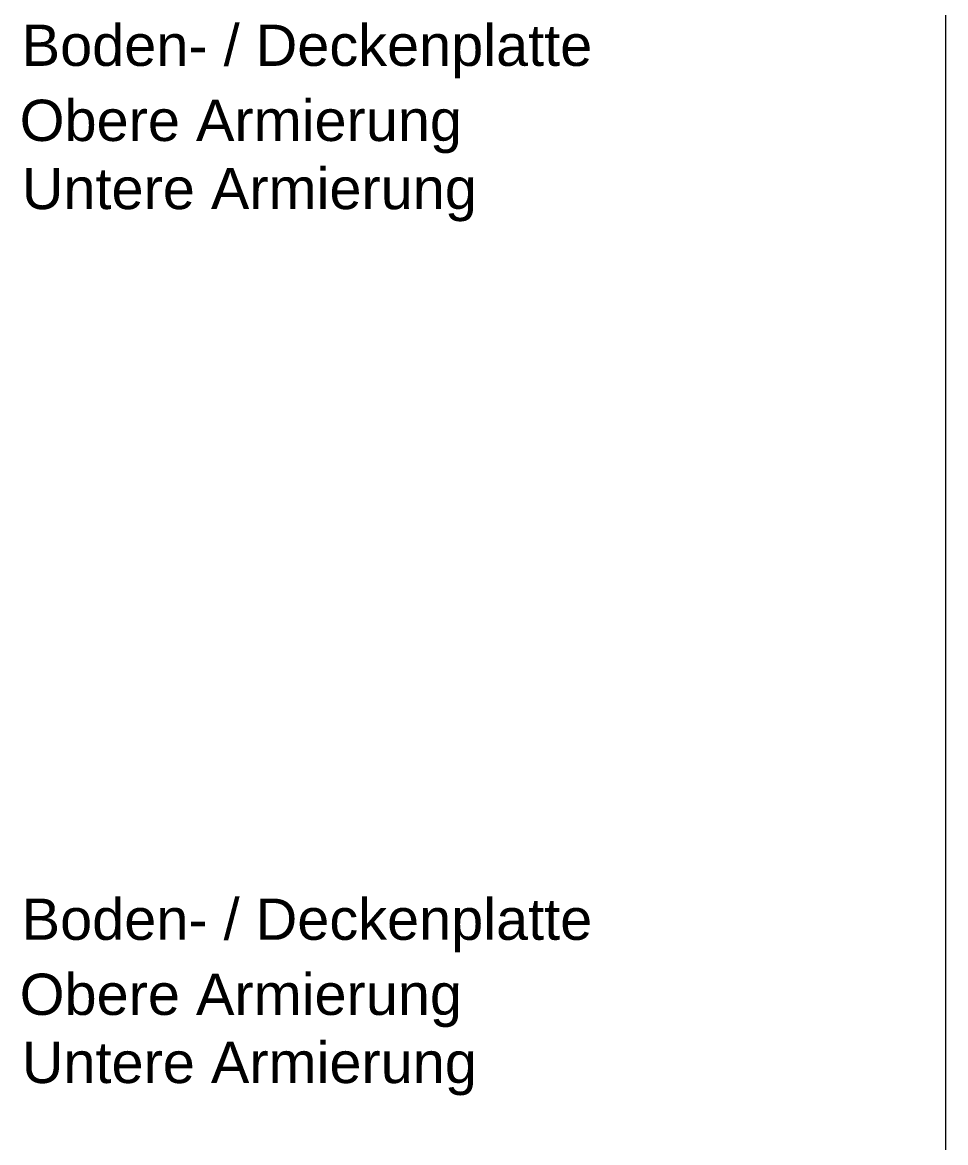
# Model space of a CAD drawing. Extents: x -1132 to 613, y -233 to 616.
# Drawn here: x 331.5 to 392.6, y 199.6 to 273.8 of the extents above; entities that cross this region are included whole.
import ezdxf

# ---------------------------------------------------------------- set-up
doc = ezdxf.new("R2010")
doc.units = 0
doc.layers.get('0').update_dxf_attribs({"lineweight": 13})
doc.layers.add('EL01_WAN_Geometrie', color=3, linetype='Continuous', lineweight=13, true_color=0x00ff00)
doc.layers.add('EL01_WAN_Text', color=7, linetype='Continuous', lineweight=13)
doc.styles.get("Standard").update_dxf_attribs({"font": 'arial.ttf'})

# ---------------------------------------------------------------- blocks, each defined once
blk = doc.blocks.new('Polygon-A0UJ2EF2XE', base_point=(202.58, 160.459))
at = {"color": 0, "linetype": 'ByBlock', "lineweight": -2, "ltscale": 0.13}
blk.add_line((392.581, 291.602), (392.581, 160.459), dxfattribs=at)

msp = doc.modelspace()

# ---------------------------------------------------------------- block references
at = {"layer": 'EL01_WAN_Geometrie', "ltscale": 0.13}
msp.add_blockref('Polygon-A0UJ2EF2XE', (202.58, 160.459), dxfattribs=at)

# ---------------------------------------------------------------- texts
at = {"layer": 'EL01_WAN_Text', "lineweight": 13, "ltscale": 0.13, "char_height": 2.73255, "attachment_point": 1, "line_spacing_factor": 1.002}
for s, insert in [('{\\fArial;Boden- / Deckenplatte}', (331.428, 273.658, 30.058)), ('{\\fArial;Obere Armierung}', (331.299, 268.687, 30.058)), ('{\\fArial;Untere Armierung}', (331.438, 264.175, 30.058)), ('{\\fArial;Boden- / Deckenplatte}', (331.428, 215.801, 30.058)), ('{\\fArial;Obere Armierung}', (331.299, 210.83, 30.058)), ('{\\fArial;Untere Armierung}', (331.438, 206.318, 30.058))]:
    msp.add_mtext(s, dxfattribs=dict(at, insert=insert))

doc.saveas('drawing.dxf')
